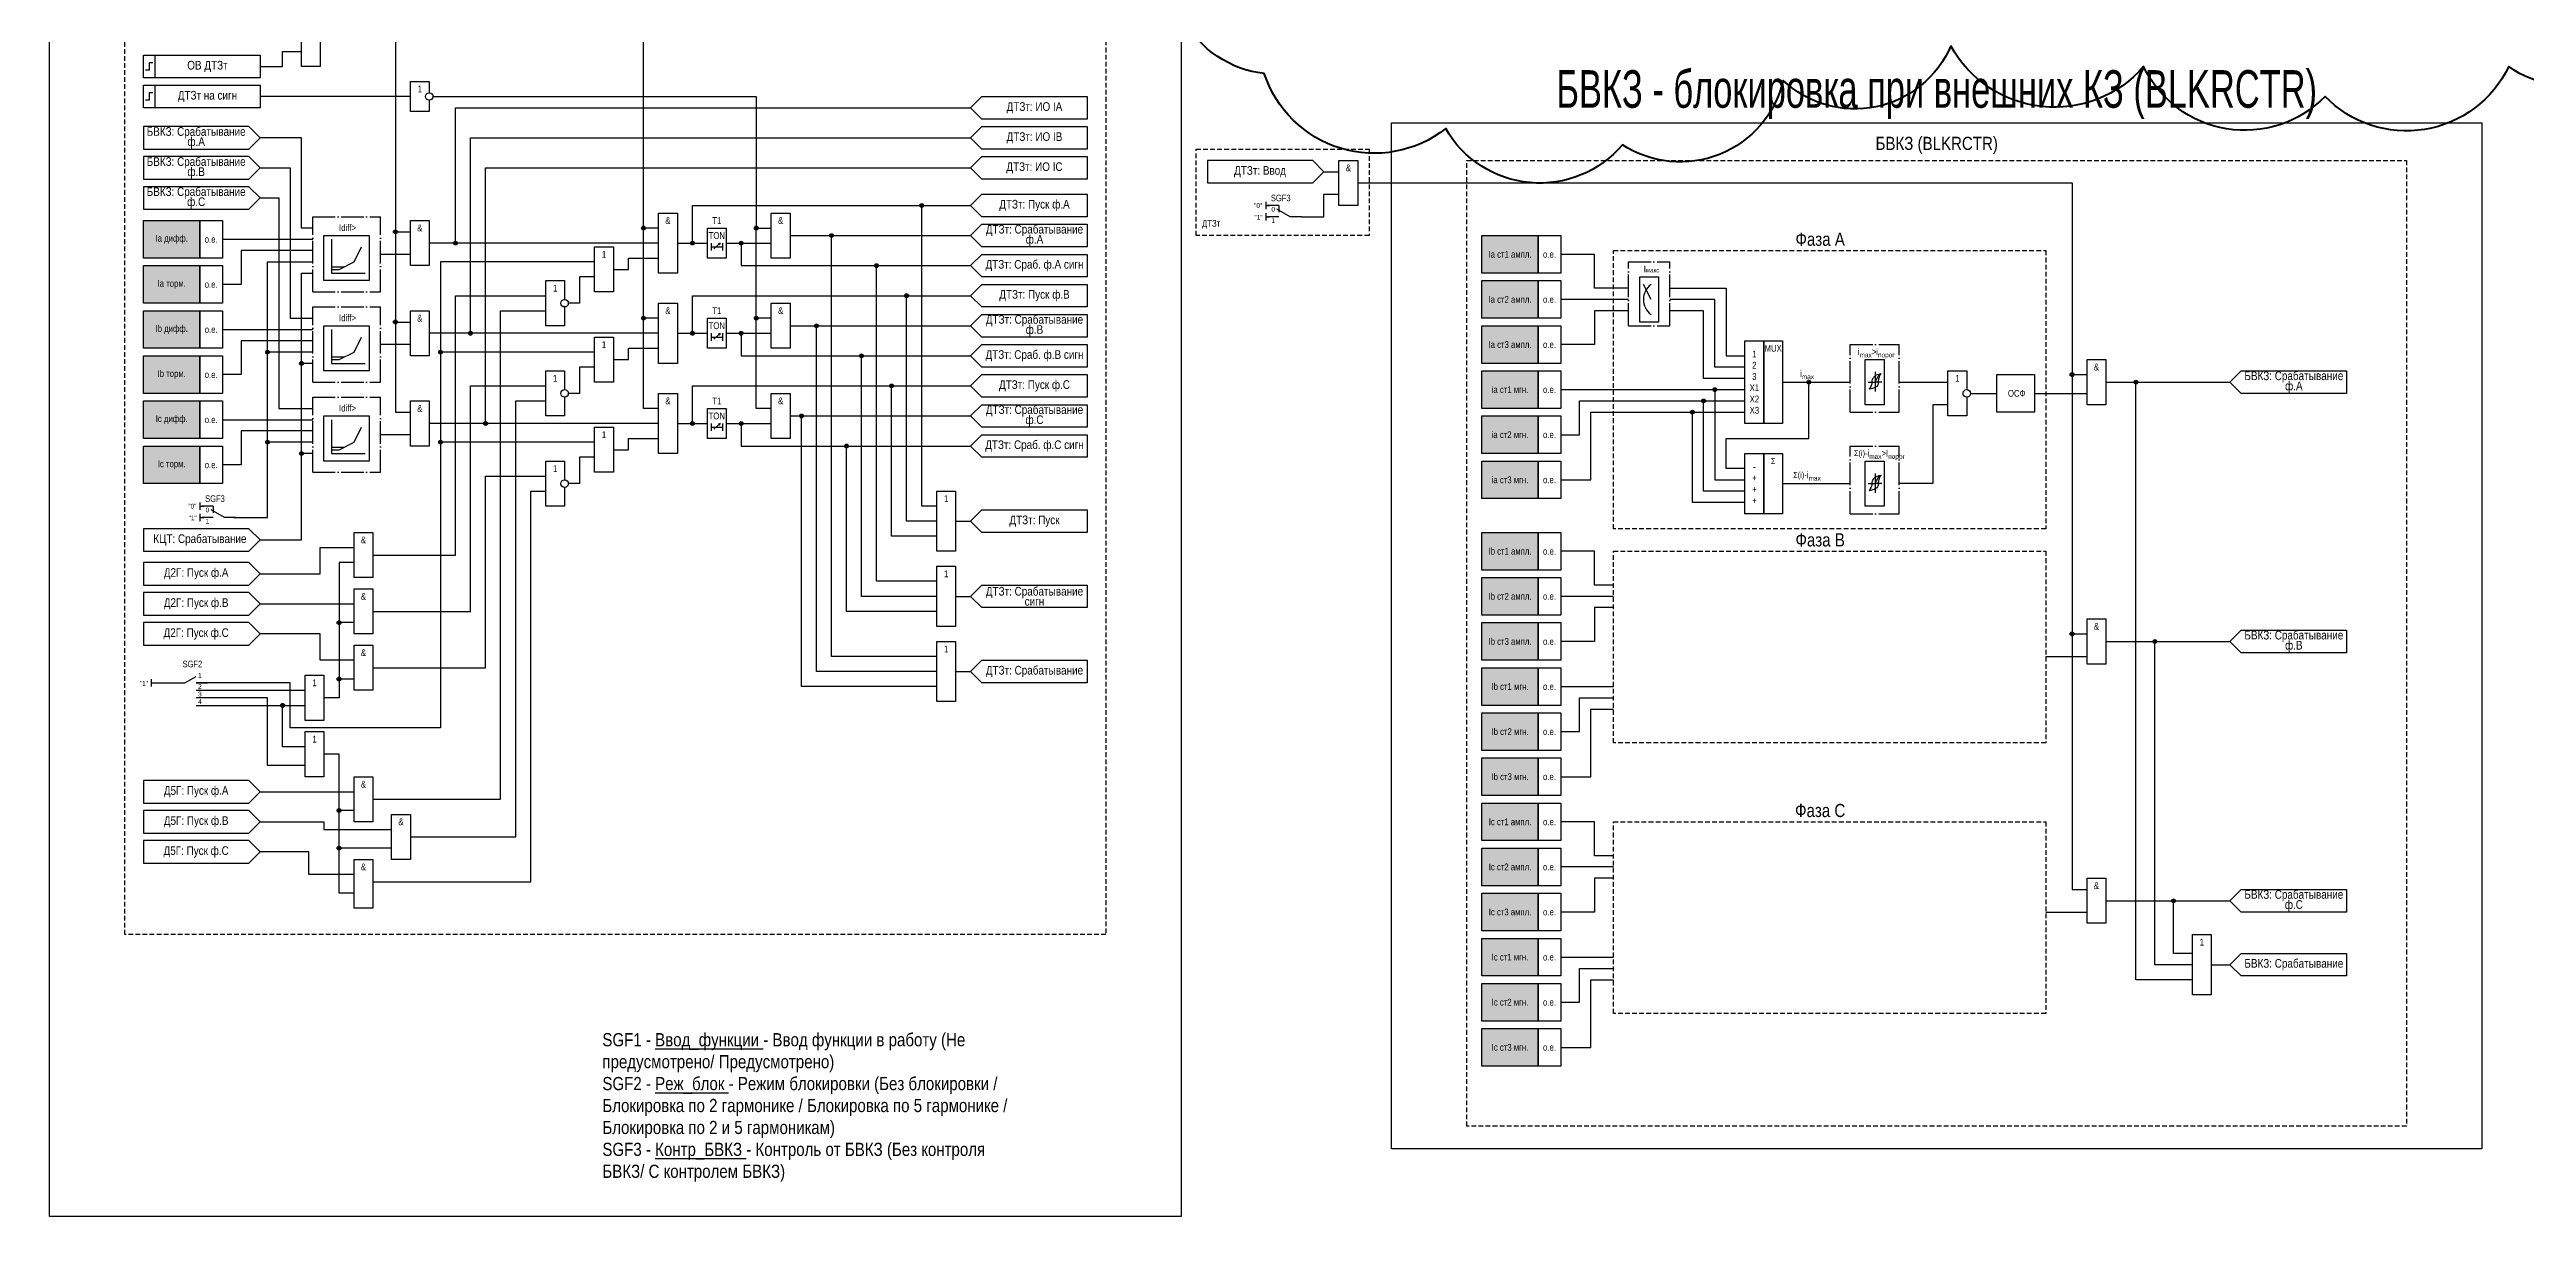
# Model space of a CAD drawing. Header units: millimetres. Extents: x -805 to 2714, y -997 to 959.
# Drawn here: x 131 to 790, y -502 to -192 of the extents above; entities that cross this region are included whole.
import ezdxf
from ezdxf.enums import TextEntityAlignment as Align

# ---------------------------------------------------------------- set-up
doc = ezdxf.new("R2010")
doc.units = ezdxf.units.MM
doc.linetypes.add('ACAD_ISO04W100', pattern=[30, 24, -3, 0, -3])
doc.linetypes.add('штриховая2', pattern=[0.375, 0.25, -0.125])
doc.layers.add('TEXT', color=7, linetype='Continuous', lineweight=25)
doc.layers.add('Основная', color=7, linetype='Continuous')
doc.styles.add('1.8_Gost_RD', font='ARIALN.TTF', dxfattribs={"height": 1.8})
doc.styles.add('2.5_Gost_RD', font='ARIALN.TTF', dxfattribs={"height": 2.5})
doc.styles.add('3.5_Gost_RD', font='ARIALN.TTF', dxfattribs={"height": 3.5})
doc.styles.add('Вывод', font='ARIALN.TTF', dxfattribs={"height": 2.5})
doc.styles.add('Компонент', font='ARIALN.TTF', dxfattribs={"height": 3.5})

# ---------------------------------------------------------------- blocks, each defined once
blk = doc.blocks.new('*U93')
at = {"layer": 'Основная', "linetype": 'ACAD_ISO04W100', "ltscale": 0.25}
for p, q in [((0, 0), (18, 0)), ((0, -20), (0, 0)), ((18, -20), (18, 0)), ((0, -20), (18, -20))]:
    blk.add_line(p, q, dxfattribs=at)
at = {"layer": 'Основная', "style": 'Компонент'}
blk.add_attdef('ОУ', text='', height=3.5, dxfattribs=at).set_placement((18, 0), align=Align.MIDDLE_CENTER)
blk = doc.blocks.new('Точка')
at = {"ltscale": 100}
h = blk.add_hatch(color=256, dxfattribs=at)
h.dxf.hatch_style = 1
edge = h.paths.add_edge_path()
edge.add_arc((0, 0), 0.5, 0, 360)
blk.add_circle((0, 0), 0.5, dxfattribs=at)
blk = doc.blocks.new('*U78')
at = {"layer": 'Основная', "color": 0}
blk.add_line((0, 0), (6, 3.4), dxfattribs=at)
blk = doc.blocks.new('*U92')
at = {"layer": 'Основная', "color": 0}
for p, q in [((-9, 0), (-3, 0)), ((3, 0), (9, 0))]:
    blk.add_line(p, q, dxfattribs=at)
at = {"layer": 'Основная', "ltscale": 0.25}
blk.add_blockref('*U78', (-3, 0), dxfattribs=at)
at = {"layer": 'Основная'}
for tag, height, style, p in [('ОУ', 3.5, 'Компонент', (1, 10)), ('В2', 2.5, 'Вывод', (5, 4)), ('В1', 2.5, 'Вывод', (5, -2))]:
    blk.add_attdef(tag, text='', height=height, dxfattribs=dict(at, style=style)).set_placement(p, align=Align.MIDDLE_CENTER)
blk = doc.blocks.new('*U70')
at = {"layer": 'Основная', "linetype": 'ACAD_ISO04W100', "ltscale": 0.25}
for p, q in [((0, 0), (11, 0)), ((0, -17), (0, 0)), ((11, -17), (11, 0)), ((0, -17), (11, -17))]:
    blk.add_line(p, q, dxfattribs=at)
at = {"layer": 'Основная', "style": 'Компонент'}
blk.add_attdef('ОУ', text='', height=3.5, dxfattribs=at).set_placement((11, 0), align=Align.MIDDLE_CENTER)
blk = doc.blocks.new('*U94')
at = {"layer": 'Основная', "linetype": 'ACAD_ISO04W100', "ltscale": 0.25}
for p, q in [((0, 0), (13, 0)), ((0, -18), (0, 0)), ((13, -18), (13, 0)), ((0, -18), (13, -18))]:
    blk.add_line(p, q, dxfattribs=at)
at = {"layer": 'Основная', "style": 'Компонент'}
blk.add_attdef('ОУ', text='', height=3.5, dxfattribs=at).set_placement((11, -1), align=Align.MIDDLE_CENTER)
blk = doc.blocks.new('*U95')
at = {"layer": 'Основная', "linetype": 'ACAD_ISO04W100', "ltscale": 0.25}
for p, q in [((0, 0), (13, 0)), ((0, -18), (0, 0)), ((13, -18), (13, 0)), ((0, -18), (13, -18))]:
    blk.add_line(p, q, dxfattribs=at)
at = {"layer": 'Основная', "style": 'Компонент'}
blk.add_attdef('ОУ', text='', height=3.5, dxfattribs=at).set_placement((13, 0), align=Align.MIDDLE_CENTER)
blk = doc.blocks.new('*U80')
at = {"layer": 'Основная', "color": 0}
blk.add_line((0, 0), (7, 4), dxfattribs=at)
at = {"layer": 'Основная', "ltscale": 0.35}
blk.add_line((6, 6), (6, 2.5), dxfattribs=at)
blk = doc.blocks.new('*U82')
at = {"layer": 'Основная', "color": 0}
for p, q in [((-3, 6), (-9, 6)), ((-3, 0), (-9, 0)), ((9, 0), (3, 0))]:
    blk.add_line(p, q, dxfattribs=at)
at = {"layer": 'Основная', "ltscale": 0.25, "xscale": -1}
blk.add_blockref('*U80', (3, 0), dxfattribs=at)
at = {"layer": 'Основная'}
for tag, height, style, p in [('В1', 2.5, 'Вывод', (-14, 6)), ('В2', 2.5, 'Вывод', (-6, 4)), ('ОУ', 3.5, 'Компонент', (-2, 10)), ('В3', 2.5, 'Вывод', (-6, -2))]:
    blk.add_attdef(tag, text='', height=height, dxfattribs=dict(at, style=style)).set_placement(p, align=Align.MIDDLE_CENTER)

msp = doc.modelspace()

# ---------------------------------------------------------------- hatches: boundary and pattern name
at = {"ltscale": 100, "true_color": 0xf7941d}
h = msp.add_hatch(color=30, dxfattribs=at)
h.dxf.hatch_style = 1
h.paths.add_polyline_path([(156, -237), (171, -237), (171, -247), (156, -247)])
h = msp.add_hatch(color=30, dxfattribs=at)
h.dxf.hatch_style = 1
h.paths.add_polyline_path([(512, -241), (527, -241), (527, -251), (512, -251)])
h = msp.add_hatch(color=30, dxfattribs=at)
h.dxf.hatch_style = 1
h.paths.add_polyline_path([(156, -249), (171, -249), (171, -259), (156, -259)])
h = msp.add_hatch(color=30, dxfattribs=at)
h.dxf.hatch_style = 1
h.paths.add_polyline_path([(512, -253), (527, -253), (527, -263), (512, -263)])
h = msp.add_hatch(color=30, dxfattribs=at)
h.dxf.hatch_style = 1
h.paths.add_polyline_path([(156, -261), (171, -261), (171, -271), (156, -271)])
h = msp.add_hatch(color=30, dxfattribs=at)
h.dxf.hatch_style = 1
h.paths.add_polyline_path([(512, -265), (527, -265), (527, -275), (512, -275)])
h = msp.add_hatch(color=30, dxfattribs=at)
h.dxf.hatch_style = 1
h.paths.add_polyline_path([(156, -273), (171, -273), (171, -283), (156, -283)])
h = msp.add_hatch(color=30, dxfattribs=at)
h.dxf.hatch_style = 1
h.paths.add_polyline_path([(512, -277), (527, -277), (527, -287), (512, -287)])
h = msp.add_hatch(color=30, dxfattribs=at)
h.dxf.hatch_style = 1
h.paths.add_polyline_path([(156, -285), (171, -285), (171, -295), (156, -295)])
h = msp.add_hatch(color=30, dxfattribs=at)
h.dxf.hatch_style = 1
h.paths.add_polyline_path([(512, -289), (527, -289), (527, -299), (512, -299)])
h = msp.add_hatch(color=30, dxfattribs=at)
h.dxf.hatch_style = 1
h.paths.add_polyline_path([(156, -297), (171, -297), (171, -307), (156, -307)])
h = msp.add_hatch(color=30, dxfattribs=at)
h.dxf.hatch_style = 1
h.paths.add_polyline_path([(512, -301), (527, -301), (527, -311), (512, -311)])
h = msp.add_hatch(color=30, dxfattribs=at)
h.dxf.hatch_style = 1
h.paths.add_polyline_path([(512, -320), (527, -320), (527, -330), (512, -330)])
h = msp.add_hatch(color=30, dxfattribs=at)
h.dxf.hatch_style = 1
h.paths.add_polyline_path([(512, -332), (527, -332), (527, -342), (512, -342)])
h = msp.add_hatch(color=30, dxfattribs=at)
h.dxf.hatch_style = 1
h.paths.add_polyline_path([(512, -344), (527, -344), (527, -354), (512, -354)])
h = msp.add_hatch(color=30, dxfattribs=at)
h.dxf.hatch_style = 1
h.paths.add_polyline_path([(512, -356), (527, -356), (527, -366), (512, -366)])
h = msp.add_hatch(color=30, dxfattribs=at)
h.dxf.hatch_style = 1
h.paths.add_polyline_path([(512, -368), (527, -368), (527, -378), (512, -378)])
h = msp.add_hatch(color=30, dxfattribs=at)
h.dxf.hatch_style = 1
h.paths.add_polyline_path([(512, -380), (527, -380), (527, -390), (512, -390)])
h = msp.add_hatch(color=30, dxfattribs=at)
h.dxf.hatch_style = 1
h.paths.add_polyline_path([(512, -392), (527, -392), (527, -402), (512, -402)])
h = msp.add_hatch(color=30, dxfattribs=at)
h.dxf.hatch_style = 1
h.paths.add_polyline_path([(512, -404), (527, -404), (527, -414), (512, -414)])
h = msp.add_hatch(color=30, dxfattribs=at)
h.dxf.hatch_style = 1
h.paths.add_polyline_path([(512, -416), (527, -416), (527, -426), (512, -426)])
h = msp.add_hatch(color=30, dxfattribs=at)
h.dxf.hatch_style = 1
h.paths.add_polyline_path([(512, -428), (527, -428), (527, -438), (512, -438)])
h = msp.add_hatch(color=30, dxfattribs=at)
h.dxf.hatch_style = 1
h.paths.add_polyline_path([(512, -440), (527, -440), (527, -450), (512, -450)])
h = msp.add_hatch(color=30, dxfattribs=at)
h.dxf.hatch_style = 1
h.paths.add_polyline_path([(512, -452), (527, -452), (527, -462), (512, -462)])

# ---------------------------------------------------------------- linework, layer by layer
at = {"ltscale": 100}
for p, q in [((470, -236), (470, -230)), ((470, -230), (474, -230)), ((454.5, -232), (454.5, -234)), ((454.5, -233), (455.5, -233)), ((454.5, -235), (454.5, -237)), ((454.5, -236), (455.5, -236)), ((464, -236), (470, -236)), ((669, -278), (669, -415)), ((171, -312), (171, -314)), ((171, -313), (172, -313)), ((171, -315), (171, -317)), ((171, -316), (172, -316)), ((669, -347), (673, -347)), ((669, -415), (673, -415))]:
    msp.add_line(p, q, dxfattribs=at)
at = {"color": 7, "ltscale": 100}
for p, q in [((307.7, -244.54), (309.37, -243.05)), ((309.37, -243.05), (308.85, -243.27)), ((309.37, -243.05), (309.11, -243.52)), ((557, -258), (555, -254)), ((307.7, -268.54), (309.37, -267.05)), ((309.37, -267.05), (308.85, -267.27)), ((309.37, -267.05), (309.11, -267.52)), ((307.7, -292.54), (309.37, -291.05)), ((309.37, -291.05), (308.85, -291.27)), ((309.37, -291.05), (309.11, -291.52))]:
    msp.add_line(p, q, dxfattribs=at)
at = {"color": 3, "ltscale": 100}
for points in [[(131, -147), (432, -147), (432, -502), (131, -502)], [(488, -211), (778, -211), (778, -484), (488, -484)]]:
    msp.add_lwpolyline(points, close=True, dxfattribs=at)
at = {"color": 2, "lineweight": 90, "ltscale": 100}
for points in [[(636.74, -190.56, -0.520567), (592.16, -199.72, -0.520567), (592.16, -199.72, -0.520567), (549.41, -216.82, -0.520567), (549.41, -216.82, -0.520567), (502.38, -212.54, -0.520567), (502.38, -212.54, -0.520567), (454.13, -197.89, -0.520567), (454.13, -197.89, -0.520567), (432.14, -157.6, -0.520567)], [(827.92, -180.8, -0.520567), (785.16, -196.06, -0.520567), (785.16, -196.06, -0.520567), (736.3, -204, -0.520567), (736.3, -204, -0.520567), (688.05, -196.06, -0.520567), (688.05, -196.06, -0.520567), (636.74, -190.56, -0.520567)]]:
    msp.add_lwpolyline(points, format="xyb", dxfattribs=at)
at = {"ltscale": 100}
for points in [[(293, -239), (289, -239), (289, -174)], [(223, -182), (223, -240), (227, -240)], [(187, -196), (193, -196), (193, -192), (198, -192)], [(227, -204), (187, -204)], [(232, -205), (232, -208), (227, -208), (227, -200), (232, -200), (232, -203)], [(233, -204), (319, -204), (319, -239), (323, -239)], [(239, -243), (239, -207), (376, -207)], [(201, -239), (198, -239), (198, -215), (187, -215)], [(243, -267), (243, -215), (376, -215)], [(187, -223), (195, -223), (195, -263), (201, -263)], [(247, -291), (247, -223), (376, -223)], [(479, -227), (669, -227), (669, -278), (673, -278)], [(187, -231), (192, -231), (192, -287), (201, -287)], [(302, -243), (302, -233), (376, -233)], [(367, -313), (363, -313), (363, -233)], [(206, -242), (206, -251)], [(223, -240), (223, -264), (227, -264)], [(293, -243), (232, -243)], [(293, -263), (289, -263), (289, -239)], [(307, -243), (307, -245)], [(310, -243), (310, -245)], [(311, -243), (323, -243)], [(315, -243), (315, -249), (376, -249)], [(323, -263), (319, -263), (319, -239)], [(328, -241), (376, -241)], [(367, -353), (339, -353), (339, -241)], [(276, -248), (235, -248), (235, -372), (195, -372), (195, -360), (170, -360)], [(201, -245), (182, -245), (182, -254), (177, -254)], [(180, -316), (189, -316), (189, -248), (201, -248)], [(206, -250), (208, -250), (212, -248), (214, -244)], [(206, -249.31), (209.39, -249.31)], [(227, -246), (219, -246)], [(281, -250), (285, -250), (285, -247), (293, -247)], [(307, -244), (310, -244)], [(367, -333), (351, -333), (351, -249)], [(551, -255), (542, -255), (542, -246), (533, -246)], [(187, -322), (198, -322), (198, -251), (201, -251)], [(206, -251), (215, -251)], [(276, -252), (272, -252), (272, -259), (269, -259)], [(562, -255), (577, -255), (577, -273), (582, -273)], [(217, -326), (239, -326), (239, -257), (263, -257)], [(217, -391), (251, -391), (251, -261), (263, -261)], [(293, -287), (289, -287), (289, -263)], [(302, -267), (302, -257), (376, -257)], [(323, -287), (319, -287), (319, -263)], [(367, -317), (359, -317), (359, -257)], [(551, -258), (538, -258), (538, -258), (533, -258)], [(551, -261), (542, -261), (542, -270), (533, -270)], [(582, -276), (574, -276), (574, -258), (562, -258)], [(582, -279), (571, -279), (571, -261), (562, -261)], [(201, -269), (182, -269), (182, -278), (177, -278)], [(206, -266), (206, -275)], [(206, -274), (208, -274), (212, -272), (214, -268)], [(227, -270), (219, -270)], [(223, -264), (223, -288), (227, -288)], [(293, -267), (232, -267)], [(307, -267), (307, -269)], [(307, -268), (310, -268)], [(310, -267), (310, -269)], [(311, -267), (323, -267)], [(315, -267), (315, -273), (376, -273)], [(328, -265), (376, -265)], [(367, -357), (335, -357), (335, -265)], [(201, -272), (189, -272)], [(201, -275), (198, -275)], [(206, -273.31), (209.39, -273.31)], [(206, -275), (215, -275)], [(276, -272), (235, -272)], [(276, -276), (272, -276), (272, -283), (269, -283)], [(281, -274), (285, -274), (285, -271), (293, -271)], [(367, -337), (347, -337), (347, -273)], [(217, -341), (243, -341), (243, -281), (263, -281)], [(302, -291), (302, -281), (376, -281)], [(367, -321), (355, -321), (355, -281)], [(533, -282), (582, -282)], [(574, -282), (574, -306), (582, -306)], [(582, -303), (577, -303), (577, -295), (599, -295), (599, -280)], [(592, -280), (610, -280)], [(623, -280), (636, -280)], [(642, -283), (649, -283)], [(659, -283), (673, -283)], [(678, -280), (711, -280)], [(701, -439), (686, -439), (686, -280)], [(227, -401), (255, -401), (255, -285), (263, -285)], [(328, -289), (376, -289)], [(367, -361), (331, -361), (331, -289)], [(533, -294), (538, -294), (538, -285), (582, -285)], [(533, -306), (541, -306), (541, -288), (582, -288)], [(582, -312), (568, -312), (568, -288)], [(582, -309), (571, -309), (571, -285)], [(636, -286), (632, -286), (632, -307), (623, -307)], [(201, -293), (182, -293), (182, -302), (177, -302)], [(201, -296), (189, -296)], [(206, -290), (206, -299)], [(206, -298), (208, -298), (212, -296), (214, -292)], [(227, -294), (219, -294)], [(293, -291), (232, -291)], [(276, -296), (235, -296)], [(281, -298), (285, -298), (285, -295), (293, -295)], [(307, -291), (307, -293)], [(307, -292), (310, -292)], [(310, -291), (310, -293)], [(311, -291), (323, -291)], [(315, -291), (315, -297), (376, -297)], [(201, -299), (198, -299)], [(206, -297.31), (209.39, -297.31)], [(206, -299), (215, -299)], [(276, -300), (272, -300), (272, -307), (269, -307)], [(367, -341), (343, -341), (343, -297)], [(217, -356), (247, -356), (247, -305), (263, -305)], [(217, -413), (259, -413), (259, -309), (263, -309)], [(592, -307), (610, -307)], [(372, -317), (376, -317)], [(187, -331), (203, -331), (203, -324), (212, -324)], [(212, -328), (208, -328), (208, -364), (204, -364)], [(547, -334), (542, -334), (542, -325), (533, -325)], [(187, -339), (212, -339)], [(372, -337), (376, -337)], [(547, -337), (538, -337), (538, -337), (533, -337)], [(547, -340), (542, -340), (542, -349), (533, -349)], [(212, -354), (203, -354), (203, -347), (187, -347)], [(212, -344), (208, -344)], [(678, -349), (711, -349)], [(701, -435), (691, -435), (691, -349)], [(662, -353), (673, -353)], [(158, -360), (167, -360)], [(170, -362), (199, -362)], [(212, -359), (208, -359)], [(372, -357), (376, -357)], [(533, -361), (547, -361)], [(199, -382), (189, -382), (189, -364), (170, -364)], [(170, -366), (199, -366)], [(199, -377), (193, -377), (193, -366)], [(533, -373), (538, -373), (538, -364), (547, -364)], [(533, -385), (541, -385), (541, -367), (547, -367)], [(212, -416), (208, -416), (208, -379), (204, -379)], [(187, -389), (212, -389)], [(212, -394), (208, -394)], [(187, -397), (204, -397), (204, -399), (222, -399)], [(547, -406), (542, -406), (542, -397), (533, -397)], [(212, -411), (200, -411), (200, -405), (187, -405)], [(222, -404), (208, -404)], [(547, -409), (538, -409), (538, -409), (533, -409)], [(547, -412), (542, -412), (542, -421), (533, -421)], [(212, -416), (208, -416)], [(662, -421), (673, -421)], [(678, -418), (711, -418)], [(701, -432), (696, -432), (696, -418)], [(533, -433), (547, -433)], [(533, -445), (538, -445), (538, -436), (547, -436)], [(533, -457), (541, -457), (541, -439), (547, -439)], [(706, -435), (711, -435)]]:
    msp.add_lwpolyline(points, dxfattribs=at)
for points in [[(198, -180), (203, -180), (203, -196), (198, -196)], [(156, -193), (159, -193), (159, -199), (156, -199)], [(156, -193), (187, -193), (187, -199), (156, -199)], [(407, -204), (407, -210), (379, -210), (376, -207), (379, -204)], [(407, -212), (407, -218), (379, -218), (376, -215), (379, -212)], [(407, -220), (407, -226), (379, -226), (376, -223), (379, -220)], [(156, -237), (171, -237), (171, -247), (156, -247)], [(171, -237), (177, -237), (177, -247), (171, -247)], [(293, -235), (298, -235), (298, -251), (293, -251)], [(306, -239), (311, -239), (311, -247), (306, -247)], [(512, -241), (527, -241), (527, -251), (512, -251)], [(527, -241), (533, -241), (533, -251), (527, -251)], [(156, -249), (171, -249), (171, -259), (156, -259)], [(171, -249), (177, -249), (177, -259), (171, -259)], [(512, -253), (527, -253), (527, -263), (512, -263)], [(527, -253), (533, -253), (533, -263), (527, -263)], [(554, -252), (559, -252), (559, -264), (554, -264)], [(156, -261), (171, -261), (171, -271), (156, -271)], [(171, -261), (177, -261), (177, -271), (171, -271)], [(293, -259), (298, -259), (298, -275), (293, -275)], [(306, -263), (311, -263), (311, -271), (306, -271)], [(512, -265), (527, -265), (527, -275), (512, -275)], [(527, -265), (533, -265), (533, -275), (527, -275)], [(582, -269), (587, -269), (587, -291), (582, -291)], [(587, -269), (592, -269), (592, -291), (587, -291)], [(156, -273), (171, -273), (171, -283), (156, -283)], [(171, -273), (177, -273), (177, -283), (171, -283)], [(293, -283), (298, -283), (298, -299), (293, -299)], [(512, -277), (527, -277), (527, -287), (512, -287)], [(527, -277), (533, -277), (533, -287), (527, -287)], [(649, -278), (659, -278), (659, -288), (649, -288)], [(156, -285), (171, -285), (171, -295), (156, -295)], [(171, -285), (177, -285), (177, -295), (171, -295)], [(306, -287), (311, -287), (311, -295), (306, -295)], [(512, -289), (527, -289), (527, -299), (512, -299)], [(527, -289), (533, -289), (533, -299), (527, -299)], [(156, -297), (171, -297), (171, -307), (156, -307)], [(171, -297), (177, -297), (177, -307), (171, -307)], [(512, -301), (527, -301), (527, -311), (512, -311)], [(527, -301), (533, -301), (533, -311), (527, -311)], [(582, -299), (587, -299), (587, -315), (582, -315)], [(587, -299), (592, -299), (592, -315), (587, -315)], [(367, -309), (372, -309), (372, -325), (367, -325)], [(512, -320), (527, -320), (527, -330), (512, -330)], [(527, -320), (533, -320), (533, -330), (527, -330)], [(367, -329), (372, -329), (372, -345), (367, -345)], [(512, -332), (527, -332), (527, -342), (512, -342)], [(527, -332), (533, -332), (533, -342), (527, -342)], [(367, -349), (372, -349), (372, -365), (367, -365)], [(512, -344), (527, -344), (527, -354), (512, -354)], [(527, -344), (533, -344), (533, -354), (527, -354)], [(512, -356), (527, -356), (527, -366), (512, -366)], [(527, -356), (533, -356), (533, -366), (527, -366)], [(512, -368), (527, -368), (527, -378), (512, -378)], [(527, -368), (533, -368), (533, -378), (527, -378)], [(512, -380), (527, -380), (527, -390), (512, -390)], [(527, -380), (533, -380), (533, -390), (527, -390)], [(512, -392), (527, -392), (527, -402), (512, -402)], [(527, -392), (533, -392), (533, -402), (527, -402)], [(512, -404), (527, -404), (527, -414), (512, -414)], [(527, -404), (533, -404), (533, -414), (527, -414)], [(512, -416), (527, -416), (527, -426), (512, -426)], [(527, -416), (533, -416), (533, -426), (527, -426)], [(512, -428), (527, -428), (527, -438), (512, -438)], [(527, -428), (533, -428), (533, -438), (527, -438)], [(701, -427), (706, -427), (706, -443), (701, -443)], [(512, -440), (527, -440), (527, -450), (512, -450)], [(527, -440), (533, -440), (533, -450), (527, -450)], [(512, -452), (527, -452), (527, -462), (512, -462)], [(527, -452), (533, -452), (533, -462), (527, -462)]]:
    msp.add_lwpolyline(points, close=True, dxfattribs=at)
at = {"lineweight": 30, "ltscale": 100}
msp.add_lwpolyline([(158.5, -195), (157.5, -195), (157.5, -197), (156.5, -197)], dxfattribs=at)
at = {"color": 6, "linetype": 'штриховая2', "ltscale": 5}
msp.add_lwpolyline([(436, -218), (482, -218), (482, -241), (436, -241)], close=True, dxfattribs=at)
at = {"color": 6, "ltscale": 100}
for points in [[(470, -224), (467, -221), (439, -221), (439, -227), (467, -227), (470, -224)], [(470, -224), (474, -224)]]:
    msp.add_lwpolyline(points, dxfattribs=at)
msp.add_lwpolyline([(474, -221), (479, -221), (479, -233), (474, -233)], close=True, dxfattribs=at)
at = {"color": 251, "linetype": 'штриховая2', "ltscale": 5, "true_color": 0x58595b}
for points in [[(547, -245), (662, -245), (662, -319), (547, -319)], [(547, -325), (662, -325), (662, -376), (547, -376)], [(547, -397), (662, -397), (662, -448), (547, -448)]]:
    msp.add_lwpolyline(points, close=True, dxfattribs=at)
at = {"color": 7, "ltscale": 100}
msp.add_arc((560, -258), 5, 126.8699, 233.1301, dxfattribs=at)
at = {"layer": 'Основная', "color": 7, "ltscale": 100}
for p, q in [((177, -242), (201, -242)), ((177, -266), (201, -266)), ((614.79, -280), (616.6, -280)), ((618.42, -280), (616.6, -280)), ((177, -290), (201, -290)), ((614.79, -307), (616.6, -307)), ((618.42, -307), (616.6, -307))]:
    msp.add_line(p, q, dxfattribs=at)
at = {"layer": 'Основная', "ltscale": 100}
for p, q in [((204, -242.5), (204, -241)), ((204, -241), (216, -241)), ((204, -250), (204, -242)), ((216, -241), (216, -247)), ((204, -253), (204, -250)), ((216, -247), (216, -253)), ((216, -253), (204, -253)), ((204, -266.5), (204, -265)), ((204, -265), (216, -265)), ((204, -274), (204, -266)), ((216, -265), (216, -271)), ((204, -277), (204, -274)), ((216, -271), (216, -277)), ((614, -275.5), (614, -274)), ((614, -274), (619, -274)), ((614, -283), (614, -275)), ((619, -274), (619, -280)), ((216, -277), (204, -277)), ((614, -286), (614, -283)), ((619, -280), (619, -286)), ((204, -290.5), (204, -289)), ((204, -289), (216, -289)), ((216, -289), (216, -295)), ((619, -286), (614, -286)), ((204, -298), (204, -290)), ((216, -295), (216, -301)), ((204, -301), (204, -298)), ((216, -301), (204, -301)), ((614, -302.5), (614, -301)), ((614, -301), (619, -301)), ((614, -310), (614, -302)), ((619, -301), (619, -307)), ((619, -307), (619, -313)), ((614, -313), (614, -310)), ((619, -313), (614, -313)), ((158, -359), (158, -361))]:
    msp.add_line(p, q, dxfattribs=at)
at = {"layer": 'Основная'}
for p, q in [((616.6, -277.28), (616.6, -282.48)), ((616.6, -304.28), (616.6, -309.48))]:
    msp.add_line(p, q, dxfattribs=at)
at = {"layer": 'Основная', "linetype": 'штриховая2', "ltscale": 5}
for points in [[(151, -161), (412, -161), (412, -427), (151, -427)], [(508, -221), (758, -221), (758, -478), (508, -478)]]:
    msp.add_lwpolyline(points, close=True, dxfattribs=at)
at = {"layer": 'Основная', "ltscale": 100}
for points in [[(156, -201), (159, -201), (159, -207), (156, -207)], [(156, -201), (187, -201), (187, -207), (156, -207)], [(156, -212), (156, -218), (184, -218), (187, -215), (184, -212)], [(156, -220), (156, -226), (184, -226), (187, -223), (184, -220)], [(156, -228), (156, -234), (184, -234), (187, -231), (184, -228)], [(407, -230), (407, -236), (379, -236), (376, -233), (379, -230)], [(227, -237), (232, -237), (232, -249), (227, -249)], [(323, -235), (328, -235), (328, -247), (323, -247)], [(407, -238), (407, -244), (379, -244), (376, -241), (379, -238)], [(276, -244), (281, -244), (281, -256), (276, -256)], [(407, -246), (407, -252), (379, -252), (376, -249), (379, -246)], [(407, -254), (407, -260), (379, -260), (376, -257), (379, -254)], [(227, -261), (232, -261), (232, -273), (227, -273)], [(323, -259), (328, -259), (328, -271), (323, -271)], [(407, -262), (407, -268), (379, -268), (376, -265), (379, -262)], [(276, -268), (281, -268), (281, -280), (276, -280)], [(407, -270), (407, -276), (379, -276), (376, -273), (379, -270)], [(673, -274), (678, -274), (678, -286), (673, -286)], [(323, -283), (328, -283), (328, -295), (323, -295)], [(407, -278), (407, -284), (379, -284), (376, -281), (379, -278)], [(742, -277), (742, -283), (714, -283), (711, -280), (714, -277)], [(227, -285), (232, -285), (232, -297), (227, -297)], [(407, -286), (407, -292), (379, -292), (376, -289), (379, -286)], [(276, -292), (281, -292), (281, -304), (276, -304)], [(407, -294), (407, -300), (379, -300), (376, -297), (379, -294)], [(407, -314), (407, -320), (379, -320), (376, -317), (379, -314)], [(156, -319), (156, -325), (184, -325), (187, -322), (184, -319)], [(212, -320), (217, -320), (217, -332), (212, -332)], [(156, -328), (156, -334), (184, -334), (187, -331), (184, -328)], [(156, -336), (156, -342), (184, -342), (187, -339), (184, -336)], [(212, -335), (217, -335), (217, -347), (212, -347)], [(407, -334), (407, -340), (379, -340), (376, -337), (379, -334)], [(156, -344), (156, -350), (184, -350), (187, -347), (184, -344)], [(673, -343), (678, -343), (678, -355), (673, -355)], [(742, -346), (742, -352), (714, -352), (711, -349), (714, -346)], [(212, -350), (217, -350), (217, -362), (212, -362)], [(407, -354), (407, -360), (379, -360), (376, -357), (379, -354)], [(199, -358), (204, -358), (204, -370), (199, -370)], [(199, -373), (204, -373), (204, -385), (199, -385)], [(156, -386), (156, -392), (184, -392), (187, -389), (184, -386)], [(212, -385), (217, -385), (217, -397), (212, -397)], [(156, -394), (156, -400), (184, -400), (187, -397), (184, -394)], [(222, -395), (227, -395), (227, -407), (222, -407)], [(156, -402), (156, -408), (184, -408), (187, -405), (184, -402)], [(212, -407), (217, -407), (217, -420), (212, -420)], [(673, -412), (678, -412), (678, -424), (673, -424)], [(742, -415), (742, -421), (714, -421), (711, -418), (714, -415)], [(742, -432), (742, -438), (714, -438), (711, -435), (714, -432)]]:
    msp.add_lwpolyline(points, close=True, dxfattribs=at)
at = {"layer": 'Основная', "lineweight": 30, "ltscale": 100}
msp.add_lwpolyline([(158.5, -203), (157.5, -203), (157.5, -205), (156.5, -205)], dxfattribs=at)
at = {"layer": 'Основная', "ltscale": 100}
for points in [[(298, -243), (306, -243), (306, -243), (306, -243)], [(268, -260), (268, -265), (263, -265), (263, -253), (268, -253), (268, -258)], [(298, -267), (306, -267), (306, -267), (306, -267)], [(268, -284), (268, -289), (263, -289), (263, -277), (268, -277), (268, -282)], [(641, -284), (641, -289), (636, -289), (636, -277), (641, -277), (641, -282)], [(298, -291), (306, -291), (306, -291), (306, -291)], [(268, -308), (268, -313), (263, -313), (263, -301), (268, -301), (268, -306)]]:
    msp.add_lwpolyline(points, dxfattribs=at)
for centre in [(232, -204), (268, -259), (268, -283), (641, -283), (268, -307)]:
    msp.add_circle(centre, 1, dxfattribs=at)
at = {"layer": 'Основная'}
for points in [[(615.8, -280.08), (615.6, -280.87), (615, -281.88)], [(617.48, -280.08), (617.25, -280.87), (616.76, -281.33), (615, -281.88)], [(615.8, -280.08), (615.95, -279.29), (616.44, -278.46), (618.2, -277.74)], [(616.6, -280), (617, -279.28), (617.47, -278.4), (618.2, -277.74)], [(617.48, -280.08), (617.6, -279.29), (617.81, -278.46), (618.2, -277.74)], [(615.8, -307.08), (615.6, -307.87), (615, -308.88)], [(617.48, -307.08), (617.25, -307.87), (616.76, -308.33), (615, -308.88)], [(615.8, -307.08), (615.95, -306.29), (616.44, -305.46), (618.2, -304.74)], [(616.6, -307), (617, -306.28), (617.47, -305.4), (618.2, -304.74)], [(617.48, -307.08), (617.6, -306.29), (617.81, -305.46), (618.2, -304.74)]]:
    msp.add_spline(points, degree=3, dxfattribs=at)

# ---------------------------------------------------------------- block references
at = {"color": 3, "ltscale": 0.25, "xscale": 0.5, "yscale": 0.5, "zscale": 0.5}
msp.add_blockref('*U92', (168.5, -360), dxfattribs=at).add_auto_attribs({'ОУ': 'SGF2', 'В1': '2', 'В2': '1'})
at = {"layer": 'Основная', "ltscale": 0.25, "xscale": 0.5, "yscale": 0.5, "zscale": 0.5}
for p in [(459.5, -236), (176, -316)]:
    msp.add_blockref('*U82', p, dxfattribs=at).add_auto_attribs({'ОУ': 'SGF3', 'В1': '"0"', 'В2': '0', 'В3': '1'})
at = {"layer": 'Основная', "ltscale": 0.25}
for name, p in [('*U93', (201, -236)), ('*U70', (551, -248)), ('*U93', (201, -260)), ('*U94', (610, -270)), ('*U93', (201, -284)), ('*U95', (610, -297))]:
    msp.add_blockref(name, p, dxfattribs=at)
at = {"layer": 'Основная', "ltscale": 100}
for p in [(363, -233), (223, -240), (239, -243), (289, -239), (302, -243), (315, -243), (319, -239), (339, -241), (351, -249), (359, -257), (223, -264), (289, -263), (319, -263), (243, -267), (302, -267), (315, -267), (335, -265), (189, -272), (198, -275), (235, -272), (347, -273), (355, -281), (574, -282), (599, -280), (669, -278), (686, -280), (331, -289), (568, -288), (571, -285), (189, -296), (235, -296), (247, -291), (302, -291), (315, -291), (198, -299), (343, -297), (208, -344), (669, -347), (691, -349), (208, -359), (193, -366), (208, -394), (208, -404), (696, -418)]:
    msp.add_blockref('Точка', p, dxfattribs=at)

# ---------------------------------------------------------------- texts
at = {"color": 30, "ltscale": 100, "attachment_point": 5}
for s, insert, char_height, width, style in [('{\\W0.8;\\C3;БВКЗ - блокировка при внешних КЗ (BLKRCTR)}', (633, -203.5), 10, 290, '3.5_Gost_RD'), ('\\pxt31;БВКЗ (BLKRCTR)', (633, -217), 3.5, 250, '3.5_Gost_RD'), ('\\pxsm0.7;ДТЗт', (440, -238), 1.8, 8, '2.5_Gost_RD'), ('\\pxql;SGF1 - {\\LВвод_функции} - Ввод функции в работу (Не предусмотрено/ Предусмотрено)\\PSGF2 - {\\LРеж_блок} - Режим блокировки (Без блокировки / Блокировка по 2 гармонике / Блокировка по 5 гармонике / Блокировка по 2 и 5 гармоникам)\\PSGF3 - {\\LКонтр_БВКЗ} - Контроль от БВКЗ (Без контроля БВКЗ/ С контролем БВКЗ)', (334, -473), 3.5, 111.8874, '3.5_Gost_RD')]:
    msp.add_mtext(s, dxfattribs=dict(at, insert=insert, char_height=char_height, width=width, style=style))
at = {"ltscale": 100}
for s, insert, char_height, width, attachment_point, style in [('1', (229.5, -202), 1.8, 5, 5, '2.5_Gost_RD'), ('\\pxsm0.7;{\\C256;ДТЗт:} ИО IА', (393, -207), 2.3, 28, 5, '2.5_Gost_RD'), ('\\pxsm0.7;{\\C256;ДТЗт:} ИО IB', (393, -215), 2.3, 28, 5, '2.5_Gost_RD'), ('\\pxsm0.7;{\\C256;ДТЗт:} ИО IC', (393, -223), 2.3, 28, 5, '2.5_Gost_RD'), ('T1', (308.5, -237), 1.8, 5, 5, '2.5_Gost_RD'), ('"1"', (451.5, -235.5), 1.25, 2, 1, '3.5_Gost_RD'), ('Ia дифф.', (163.5, -242), 1.8, 15, 5, '1.8_Gost_RD'), ('о.е.', (174, -242), 1.8, 6, 5, '1.8_Gost_RD'), ('TON', (308.5, -241), 1.8, 5, 5, '2.5_Gost_RD'), ('Ia ст1 ампл.', (519.5, -246), 1.8, 15, 5, '1.8_Gost_RD'), ('о.е.', (530, -246), 1.8, 6, 5, '1.8_Gost_RD'), ('Ia торм.', (163.5, -254), 1.8, 15, 5, '1.8_Gost_RD'), ('о.е.', (174, -254), 1.8, 6, 5, '1.8_Gost_RD'), ('T1', (308.5, -261), 1.8, 5, 5, '2.5_Gost_RD'), ('Ia ст2 ампл.', (519.5, -258), 1.8, 15, 5, '1.8_Gost_RD'), ('о.е.', (530, -258), 1.8, 6, 5, '1.8_Gost_RD'), ('Ib дифф.', (163.5, -266), 1.8, 15, 5, '1.8_Gost_RD'), ('о.е.', (174, -266), 1.8, 6, 5, '1.8_Gost_RD'), ('TON', (308.5, -265), 1.8, 5, 5, '2.5_Gost_RD'), ('Ia ст3 ампл.', (519.5, -270), 1.8, 15, 5, '1.8_Gost_RD'), ('о.е.', (530, -270), 1.8, 6, 5, '1.8_Gost_RD'), ('MUX', (589.5, -271), 1.8, 5, 5, '2.5_Gost_RD'), ('2', (584.5, -275.5), 1.8, 5, 5, '2.5_Gost_RD'), ('1', (584.5, -272.5), 1.8, 5, 5, '2.5_Gost_RD'), ('\\A1;i{\\H0.7x;\\S^ max;}', (598.5, -278), 1.8, 5, 5, '2.5_Gost_RD'), ('Ib торм.', (163.5, -278), 1.8, 15, 5, '1.8_Gost_RD'), ('о.е.', (174, -278), 1.8, 6, 5, '1.8_Gost_RD'), ('ia ст1 мгн.', (519.5, -282), 1.8, 15, 5, '1.8_Gost_RD'), ('о.е.', (530, -282), 1.8, 6, 5, '1.8_Gost_RD'), ('X1', (584.5, -281.5), 1.8, 5, 5, '2.5_Gost_RD'), ('3', (584.5, -278.5), 1.8, 5, 5, '2.5_Gost_RD'), (' ОСФ', (654, -283), 1.8, 10, 5, '2.5_Gost_RD'), ('Ic дифф.', (163.5, -290), 1.8, 15, 5, '1.8_Gost_RD'), ('о.е.', (174, -290), 1.8, 6, 5, '1.8_Gost_RD'), ('TON', (308.5, -289), 1.8, 5, 5, '2.5_Gost_RD'), ('T1', (308.5, -285), 1.8, 5, 5, '2.5_Gost_RD'), ('X2', (584.5, -284.5), 1.8, 5, 5, '2.5_Gost_RD'), ('X3', (584.5, -287.5), 1.8, 5, 5, '2.5_Gost_RD'), ('ia ст2 мгн.', (519.5, -294), 1.8, 15, 5, '1.8_Gost_RD'), ('о.е.', (530, -294), 1.8, 6, 5, '1.8_Gost_RD'), ('Ic торм.', (163.5, -302), 1.8, 15, 5, '1.8_Gost_RD'), ('о.е.', (174, -302), 1.8, 6, 5, '1.8_Gost_RD'), ('-', (584.5, -302.5), 1.8, 5, 5, '2.5_Gost_RD'), ('{\\H0.875x;Σ}', (589.5, -301), 1.8, 5, 5, '2.5_Gost_RD'), ('ia ст3 мгн.', (519.5, -306), 1.8, 15, 5, '1.8_Gost_RD'), ('о.е.', (530, -306), 1.8, 6, 5, '1.8_Gost_RD'), ('+', (584.5, -305.5), 1.8, 5, 5, '2.5_Gost_RD'), ('+', (584.5, -308.5), 1.8, 5, 5, '2.5_Gost_RD'), ('\\A1;{\\H0.875x;Σ(i)-}i{\\H0.7x;\\S^ max;}', (598.5, -305), 1.8, 5, 5, '2.5_Gost_RD'), ('"1"', (168, -315.5), 1.25, 2, 1, '3.5_Gost_RD'), ('+', (584.5, -311.5), 1.8, 5, 5, '2.5_Gost_RD'), ('Ib ст1 ампл.', (519.5, -325), 1.8, 15, 5, '1.8_Gost_RD'), ('о.е.', (530, -325), 1.8, 6, 5, '1.8_Gost_RD'), ('Ib ст2 ампл.', (519.5, -337), 1.8, 15, 5, '1.8_Gost_RD'), ('о.е.', (530, -337), 1.8, 6, 5, '1.8_Gost_RD'), ('Ib ст3 ампл.', (519.5, -349), 1.8, 15, 5, '1.8_Gost_RD'), ('о.е.', (530, -349), 1.8, 6, 5, '1.8_Gost_RD'), ('Ib ст1 мгн.', (519.5, -361), 1.8, 15, 5, '1.8_Gost_RD'), ('о.е.', (530, -361), 1.8, 6, 5, '1.8_Gost_RD'), ('Ib ст2 мгн.', (519.5, -373), 1.8, 15, 5, '1.8_Gost_RD'), ('о.е.', (530, -373), 1.8, 6, 5, '1.8_Gost_RD'), ('Ib ст3 мгн.', (519.5, -385), 1.8, 15, 5, '1.8_Gost_RD'), ('о.е.', (530, -385), 1.8, 6, 5, '1.8_Gost_RD'), ('Ic ст1 ампл.', (519.5, -397), 1.8, 15, 5, '1.8_Gost_RD'), ('о.е.', (530, -397), 1.8, 6, 5, '1.8_Gost_RD'), ('Ic ст2 ампл.', (519.5, -409), 1.8, 15, 5, '1.8_Gost_RD'), ('о.е.', (530, -409), 1.8, 6, 5, '1.8_Gost_RD'), ('Ic ст3 ампл.', (519.5, -421), 1.8, 15, 5, '1.8_Gost_RD'), ('о.е.', (530, -421), 1.8, 6, 5, '1.8_Gost_RD'), ('Ic ст1 мгн.', (519.5, -433), 1.8, 15, 5, '1.8_Gost_RD'), ('о.е.', (530, -433), 1.8, 6, 5, '1.8_Gost_RD'), ('Ic ст2 мгн.', (519.5, -445), 1.8, 15, 5, '1.8_Gost_RD'), ('о.е.', (530, -445), 1.8, 6, 5, '1.8_Gost_RD'), ('Ic ст3 мгн.', (519.5, -457), 1.8, 15, 5, '1.8_Gost_RD'), ('о.е.', (530, -457), 1.8, 6, 5, '1.8_Gost_RD')]:
    msp.add_mtext(s, dxfattribs=dict(at, insert=insert, char_height=char_height, width=width, attachment_point=attachment_point, style=style))
at = {"color": 6, "ltscale": 100, "insert": (476.5, -223), "char_height": 1.8, "width": 5, "attachment_point": 5, "style": '2.5_Gost_RD'}
msp.add_mtext('&', dxfattribs=at)
at = {"color": 251, "ltscale": 100, "true_color": 0x58595b, "char_height": 3.5, "width": 130, "attachment_point": 5, "style": '3.5_Gost_RD'}
for s, insert in [('Фаза А', (602, -242)), ('Фаза В', (602, -322)), ('Фаза С', (602, -394))]:
    msp.add_mtext(s, dxfattribs=dict(at, insert=insert))
at = {"color": 7, "ltscale": 100, "insert": (554, -249), "char_height": 1.8, "width": 11, "attachment_point": 1, "style": '1.8_Gost_RD'}
msp.add_mtext('\\pxi0.59378;I{\\H0.66667x;макс}', dxfattribs=at)
at = {"layer": 'TEXT', "ltscale": 100, "attachment_point": 5, "style": '2.5_Gost_RD'}
for s, insert, char_height, width in [('\\pxsm0.7;ДТЗт: Ввод', (453, -224), 2.3, 28), ('3', (171, -363), 1.25, 2), ('4', (171, -365), 1.25, 2)]:
    msp.add_mtext(s, dxfattribs=dict(at, insert=insert, char_height=char_height, width=width))
at = {"layer": 'Основная', "color": 0, "ltscale": 100, "char_height": 2.3, "attachment_point": 5, "style": '2.5_Gost_RD'}
for s, insert, width in [('\\pxsm0.7;{\\C256;ОВ ДТЗт}', (173, -196), 28), ('\\pxsm0.7;{\\C256;БВКЗ: Срабатывание ф.А}', (170, -215), 28), ('\\pxsm0.7;{\\C256;БВКЗ: Срабатывание ф.В}', (170, -223), 28), ('\\pxsm0.7;{\\C256;БВКЗ: Срабатывание ф.С}', (170, -231), 28), ('\\pxsm0.7;{\\C256;ДТЗт: Пуск ф.А}', (393, -233), 28), ('\\pxsm0.7;{\\C256;ДТЗт: Срабатывание ф.А}', (393, -241), 28), ('\\pxsm0.7;{\\C256;ДТЗт: Пуск ф.В}', (393, -257), 28), ('\\pxsm0.7;{\\C256;ДТЗт: Срабатывание ф.В}', (393, -265), 28), ('\\pxsm0.7;{\\C256;ДТЗт: Пуск ф.С}', (393, -281), 28), ('\\pxsm0.7;{\\C256;БВКЗ: Срабатывание ф.А}', (728, -280), 28), ('\\pxsm0.7;{\\C256;ДТЗт: Срабатывание ф.С}', (393, -289), 28), ('\\pxsm0.7;{\\C256;ДТЗт: Пуск}', (393, -317), 28), ('\\pxsm0.7;{\\C256;КЦТ: Срабатывание}', (171, -322), 26.5083), ('\\pxsm0.7;{\\C256;Д2Г: Пуск ф.А}', (170, -331), 28), ('\\pxsm0.7;{\\C256;Д2Г: Пуск ф.B}', (170, -339), 28), ('\\pxsm0.7;{\\C256;Д2Г: Пуск ф.C}', (170, -347), 28), ('\\pxsm0.7;{\\C256;БВКЗ: Срабатывание ф.В}', (728, -349), 28), ('\\pxsm0.7;{\\C256;ДТЗт: Срабатывание}', (393, -357), 28), ('\\pxsm0.7;{\\C256;Д5Г: Пуск ф.А}', (170, -389), 28), ('\\pxsm0.7;{\\C256;Д5Г: Пуск ф.B}', (170, -397), 28), ('\\pxsm0.7;{\\C256;Д5Г: Пуск ф.C}', (170, -405), 28), ('\\pxsm0.7;{\\C256;БВКЗ: Срабатывание ф.С}', (728, -418), 28), ('\\pxsm0.7;{\\C256;БВКЗ: Срабатывание}', (728, -435), 28)]:
    msp.add_mtext(s, dxfattribs=dict(at, insert=insert, width=width))
at = {"layer": 'Основная', "ltscale": 100}
for s, insert, char_height, width, attachment_point, style in [('\\pxsm0.7;ДТЗт на сигн', (173, -204), 2.3, 28, 5, '2.5_Gost_RD'), ('&', (295.5, -237), 1.8, 5, 5, '2.5_Gost_RD'), ('&', (325.5, -237), 1.8, 5, 5, '2.5_Gost_RD'), ('&', (229.5, -239), 1.8, 5, 5, '2.5_Gost_RD'), ('1', (278.5, -246), 1.8, 5, 5, '2.5_Gost_RD'), ('\\pxsm0.7;ДТЗт: Сраб. ф.А сигн', (393, -249), 2.3, 28, 5, '2.5_Gost_RD'), ('1', (265.5, -255), 1.8, 5, 5, '2.5_Gost_RD'), ('&', (229.5, -263), 1.8, 5, 5, '2.5_Gost_RD'), ('&', (295.5, -261), 1.8, 5, 5, '2.5_Gost_RD'), ('&', (325.5, -261), 1.8, 5, 5, '2.5_Gost_RD'), ('1', (278.5, -270), 1.8, 5, 5, '2.5_Gost_RD'), ('\\pxsm0.7;ДТЗт: Сраб. ф.В сигн', (393, -273), 2.3, 28, 5, '2.5_Gost_RD'), ('&', (675.5, -276), 1.8, 5, 5, '2.5_Gost_RD'), ('1', (265.5, -279), 1.8, 5, 5, '2.5_Gost_RD'), ('1', (638.5, -279), 1.8, 5, 5, '2.5_Gost_RD'), ('&', (229.5, -287), 1.8, 5, 5, '2.5_Gost_RD'), ('&', (295.5, -285), 1.8, 5, 5, '2.5_Gost_RD'), ('&', (325.5, -285), 1.8, 5, 5, '2.5_Gost_RD'), ('1', (278.5, -294), 1.8, 5, 5, '2.5_Gost_RD'), ('\\pxsm0.7;ДТЗт: Сраб. ф.С сигн', (393, -297), 2.3, 28, 5, '2.5_Gost_RD'), ('1', (265.5, -303), 1.8, 5, 5, '2.5_Gost_RD'), ('1', (369.5, -311), 1.8, 5, 5, '2.5_Gost_RD'), ('&', (214.5, -322), 1.8, 5, 5, '2.5_Gost_RD'), ('1', (369.5, -331), 1.8, 5, 5, '2.5_Gost_RD'), ('\\pxsm0.7;ДТЗт: Срабатывание сигн', (393, -337), 2.3, 28, 5, '2.5_Gost_RD'), ('&', (214.5, -337), 1.8, 5, 5, '2.5_Gost_RD'), ('&', (675.5, -345), 1.8, 5, 5, '2.5_Gost_RD'), ('&', (214.5, -352), 1.8, 5, 5, '2.5_Gost_RD'), ('1', (369.5, -351), 1.8, 5, 5, '2.5_Gost_RD'), ('"1"', (155, -359.5), 1.25, 2, 1, '3.5_Gost_RD'), ('1', (201.5, -360), 1.8, 5, 5, '2.5_Gost_RD'), ('1', (201.5, -375), 1.8, 5, 5, '2.5_Gost_RD'), ('&', (214.5, -387), 1.8, 5, 5, '2.5_Gost_RD'), ('&', (224.5, -397), 1.8, 5, 5, '2.5_Gost_RD'), ('&', (214.5, -409), 1.8, 5, 5, '2.5_Gost_RD'), ('&', (675.5, -414), 1.8, 5, 5, '2.5_Gost_RD'), ('1', (703.5, -429), 1.8, 5, 5, '2.5_Gost_RD')]:
    msp.add_mtext(s, dxfattribs=dict(at, insert=insert, char_height=char_height, width=width, attachment_point=attachment_point, style=style))
at = {"layer": 'Основная', "color": 7, "ltscale": 100, "char_height": 1.8, "width": 4, "attachment_point": 1, "style": '1.8_Gost_RD'}
for s, insert in [('Idiff>', (208, -238)), ('Idiff>', (208, -262)), ('\\A1;{\\C256;i\\H0.7x;\\S^ max;\\H1.42857x;>i\\H0.7x;\\S^ порог;}', (612, -271)), ('Idiff>', (208, -286)), ('\\A1;{\\H0.875x;\\C256;Σ(i)-\\H1.1429x;i\\H0.7x;\\S^ max;\\H1.42857x;>I\\H0.7x;\\S^ порог;}', (611, -298))]:
    msp.add_mtext(s, dxfattribs=dict(at, insert=insert))

doc.saveas('drawing.dxf')
